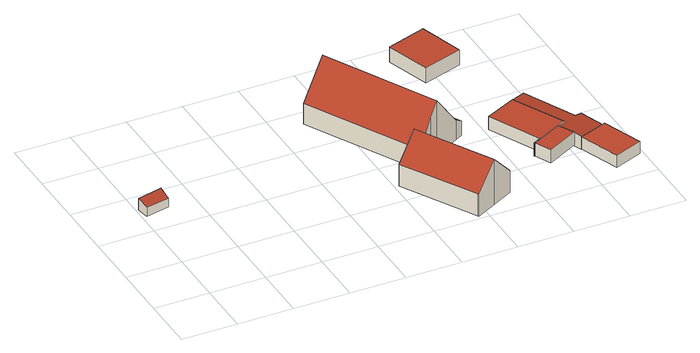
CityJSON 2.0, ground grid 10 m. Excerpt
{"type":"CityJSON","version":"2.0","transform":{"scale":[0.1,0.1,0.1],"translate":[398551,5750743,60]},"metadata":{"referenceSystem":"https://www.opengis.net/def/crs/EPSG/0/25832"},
"CityObjects":{
"building1":{"type":"Building","attributes":{"Gemeindeschluessel":"05558044","Geometrietyp2DReferenz":"3000","function":"31001_1310","roofType":"2100","measuredHeight":2.24},"geometry":[{"type":"Solid","lod":"2","boundaries":[[[[0,1,2,3]],[[4,5,1,0]],[[6,7,5,4]],[[3,2,7,6]],[[4,0,3,6]],[[1,5,7,2]]]],"semantics":{"surfaces":[{"type":"WallSurface"},{"type":"RoofSurface"},{"type":"GroundSurface"}],"values":[[0,0,0,0,1,2]]}}]},
"building2":{"type":"Building","attributes":{"Gemeindeschluessel":"05558044","Geometrietyp2DReferenz":"3000","function":"31001_2700","roofType":"3100","measuredHeight":8.64},"geometry":[{"type":"Solid","lod":"2","boundaries":[[[[8,9,10,11]],[[12,13,9,8]],[[14,15,13,12]],[[16,17,15,14]],[[18,19,17,16]],[[20,21,19,18]],[[22,23,21,20]],[[24,25,23,22]],[[11,10,25,24]],[[18,16,14,12,8,20]],[[11,24,22,20,8]],[[9,13,15,17,19,21,23,25,10]]]],"semantics":{"surfaces":[{"type":"WallSurface"},{"type":"RoofSurface"},{"type":"GroundSurface"}],"values":[[0,0,0,0,0,0,0,0,0,1,1,2]]}}]},
"building3":{"type":"Building","attributes":{"Geometrietyp2DReferenz":"3000","Gemeindeschluessel":"05558044","function":"31001_1100"},"address":[{"country":"Germany","locality":"Senden","thoroughfareNumber":"21","thoroughfareName":"Bredenbeck"}],"children":["building3-1","building3-2"]},
"building3-1":{"type":"BuildingPart","attributes":{"roofType":"3100","measuredHeight":10.33},"parents":["building3"],"geometry":[{"type":"Solid","lod":"2","boundaries":[[[[26,27,28,29]],[[30,31,27,26]],[[32,33,31,30]],[[34,35,33,32]],[[36,37,35,34]],[[38,39,37,36]],[[40,41,39,38]],[[42,43,41,40]],[[36,34,32,30,26,38]],[[29,42,40,38,26]],[[27,31,33,35,37,39,41,43,28]],[[28,43,42,29]]]],"semantics":{"surfaces":[{"type":"WallSurface"},{"type":"RoofSurface"},{"type":"GroundSurface"},{"type":"ClosureSurface"}],"values":[[0,0,0,0,0,0,0,0,1,1,2,3]]}}]},
"building3-2":{"type":"BuildingPart","attributes":{"roofType":"2100","measuredHeight":3.83},"parents":["building3"],"geometry":[{"type":"Solid","lod":"2","boundaries":[[[[44,45,46,47]],[[48,29,28,45,44]],[[47,46,43,42]],[[48,44,47,42]],[[45,28,43,46]],[[29,48,42]],[[43,28,29,42]]]],"semantics":{"surfaces":[{"type":"WallSurface"},{"type":"RoofSurface"},{"type":"GroundSurface"},{"type":"ClosureSurface"}],"values":[[0,0,0,1,2,0,3]]}}]},
"building4":{"type":"Building","attributes":{"Gemeindeschluessel":"05558044","Geometrietyp2DReferenz":"3000","function":"31001_2700"},"children":["building4-1","building4-2"]},
"building4-1":{"type":"BuildingPart","attributes":{"roofType":"1000","measuredHeight":2.5},"parents":["building4"],"geometry":[{"type":"Solid","lod":"2","boundaries":[[[[49,50,51,52]],[[53,54,50,49]],[[55,56,57,58]],[[59,60,56,55]],[[61,62,60,59]],[[52,51,62,61]],[[59,55,58,53,49,52,61]],[[50,54,57,56,60,62,51]],[[54,53,58,57]]]],"semantics":{"surfaces":[{"type":"WallSurface"},{"type":"RoofSurface"},{"type":"GroundSurface"},{"type":"ClosureSurface"}],"values":[[0,0,0,0,0,0,1,2,3]]}}]},
"building4-2":{"type":"BuildingPart","attributes":{"roofType":"1000","measuredHeight":2.52},"parents":["building4"],"geometry":[{"type":"Solid","lod":"2","boundaries":[[[[63,64,65,66]],[[58,57,64,63]],[[66,65,54,53]],[[58,63,66,53]],[[64,57,54,65]],[[54,57,58,53]]]],"semantics":{"surfaces":[{"type":"WallSurface"},{"type":"RoofSurface"},{"type":"GroundSurface"},{"type":"ClosureSurface"}],"values":[[0,0,0,1,2,3]]}}]},
"building5":{"type":"Building","attributes":{"Gemeindeschluessel":"05558044","Geometrietyp2DReferenz":"3000","function":"51009_1611","roofType":"1000","measuredHeight":2.88},"geometry":[{"type":"Solid","lod":"2","boundaries":[[[[67,68,69,70]],[[71,72,68,67]],[[73,74,72,71]],[[70,69,74,73]],[[71,67,70,73]],[[68,72,74,69]]]],"semantics":{"surfaces":[{"type":"WallSurface"},{"type":"RoofSurface"},{"type":"GroundSurface"}],"values":[[0,0,0,0,1,2]]}}]},
"building6":{"type":"Building","attributes":{"Gemeindeschluessel":"05558044","Geometrietyp2DReferenz":"3000","function":"31001_2700","roofType":"2100","measuredHeight":2.5},"geometry":[{"type":"Solid","lod":"2","boundaries":[[[[75,76,77,78]],[[79,80,76,75]],[[81,82,80,79]],[[83,84,82,81]],[[85,86,84,83]],[[87,88,86,85]],[[89,90,88,87]],[[91,92,90,89]],[[78,77,92,91]],[[89,87,85,83,81,79,75,78,91]],[[76,80,82,84,86,88,90,92,77]]]],"semantics":{"surfaces":[{"type":"WallSurface"},{"type":"RoofSurface"},{"type":"GroundSurface"}],"values":[[0,0,0,0,0,0,0,0,0,1,2]]}}]},
"building7":{"type":"Building","attributes":{"Gemeindeschluessel":"05558044","Geometrietyp2DReferenz":"3000","function":"51009_1611","roofType":"1000","measuredHeight":2.31},"geometry":[{"type":"Solid","lod":"2","boundaries":[[[[93,94,95,96]],[[97,98,94,93]],[[99,100,98,97]],[[96,95,100,99]],[[97,93,96,99]],[[94,98,100,95]]]],"semantics":{"surfaces":[{"type":"WallSurface"},{"type":"RoofSurface"},{"type":"GroundSurface"}],"values":[[0,0,0,0,1,2]]}}]}
},
"vertices":[
[1,258,36],[1,258,14],[5,236,14],[5,236,31],[46,268,37],[46,268,14],[48,244,31],[48,244,14],
[445,162,95],[445,162,9],[408,142,9],[408,142,50],[454,167,85],[454,167,9],[459,163,83],[459,163,9],[484,181,50],[484,181,9],[558,46,51],[558,46,9],[521,26,95],[521,26,9],[483,6,51],[483,6,9],[482,8,51],[482,8,9],
[500,190,116],[500,190,12],[546,215,12],[546,215,50],[484,181,92],[484,181,12],[459,163,54],[459,163,12],[454,167,51],[454,167,12],[349,366,51],[349,366,12],[395,390,116],[395,390,12],[440,415,51],[440,415,12],[519,265,51],[519,265,12],
[560,223,40],[560,223,12],[533,273,12],[533,273,40],[546,215,51],
[709,155,36],[709,155,11],[663,248,11],[663,248,36],[695,148,36],[695,148,11],[638,120,36],[638,120,11],[639,119,11],[639,119,36],[652,128,36],[652,128,11],[607,221,36],[607,221,11],
[653,90,36],[653,90,11],[710,119,11],[710,119,36],
[622,486,42],[622,486,13],[551,463,13],[551,463,42],[647,405,42],[647,405,13],[576,383,42],[576,383,13],
[710,119,35],[710,119,10],[715,105,10],[715,105,35],[695,148,35],[695,148,10],[709,155,34],[709,155,10],[663,248,35],[663,248,10],[690,262,32],[690,262,10],[736,169,31],[736,169,10],[748,173,29],[748,173,10],[766,124,29],[766,124,10],
[766,124,34],[766,124,11],[715,105,11],[715,105,34],[793,51,34],[793,51,11],[742,32,34],[742,32,11]
]}
